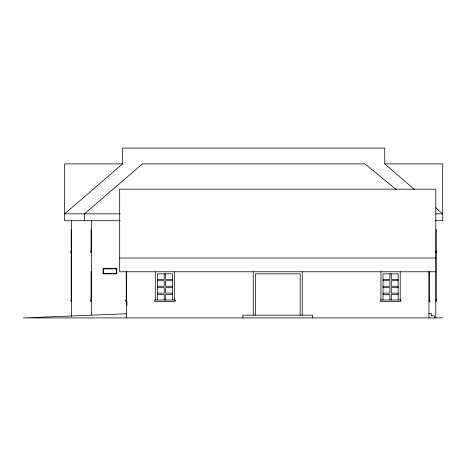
<?xml version="1.0" encoding="UTF-8"?>
<svg xmlns="http://www.w3.org/2000/svg" width="466" height="466" viewBox="0 0 466 466"><rect width="100%" height="100%" fill="white"/><g stroke="black" fill="none" stroke-linecap="round" stroke-linejoin="round"><path stroke-width="0.7" d="M414.396 189.441L384.741 163.881L384.741 148.095L122.622 148.095L122.622 163.881L64.663 213.836L120.152 213.836M126.571 313.758L23.3 317.905L442.7 317.905M122.622 163.881L64.663 163.881L64.663 220.721L120.152 220.721M384.741 163.881L442.7 163.881L442.7 220.721L435.425 220.721M435.704 213.836L442.7 213.836L435.594 207.708M71.548 229.779L71.205 229.779L71.205 300.005M91.365 229.779L91.021 229.779L91.021 251.122M435.815 229.779L436.159 229.779L436.159 300.005M71.548 251.122L70.861 251.122L70.861 252.502L71.548 252.502M91.365 251.122L90.678 251.122L90.678 252.502L91.365 252.502M435.815 251.122L436.502 251.122L436.502 252.502L435.815 252.502M71.205 253.189L71.548 253.189M119.686 258.007L435.815 258.007M91.365 271.777L91.021 271.777L91.021 300.005M435.815 271.777L119.686 271.777L119.686 189.161L435.815 189.161L435.815 317.905M428.93 273.845L429.273 273.845M157.351 279.35L164.236 279.35L164.236 273.845M172.496 279.35L165.611 279.35L165.611 273.845M383.005 279.35L389.891 279.35L389.891 273.845M398.156 279.35L391.271 279.35L391.271 273.845M157.351 280.73L164.236 280.73L164.236 286.235L157.351 286.235M172.496 280.73L165.611 280.73L165.611 286.235L172.496 286.235M383.005 280.73L389.891 280.73L389.891 286.235L383.005 286.235M398.156 280.73L391.271 280.73L391.271 286.235L398.156 286.235M157.351 287.615L164.236 287.615L164.236 293.12L157.351 293.12M172.496 287.615L165.611 287.615L165.611 293.12L172.496 293.12M383.005 287.615L389.891 287.615L389.891 293.12L383.005 293.12M398.156 287.615L391.271 287.615L391.271 293.12L398.156 293.12M157.351 294.5L164.236 294.5L164.236 300.005M172.496 294.5L165.611 294.5L165.611 300.005M383.005 294.5L389.891 294.5L389.891 300.005M398.156 294.5L391.271 294.5L391.271 300.005M71.548 300.005L70.861 300.005L70.861 301.385L71.548 301.385M91.365 300.005L90.678 300.005L90.678 301.385L91.365 301.385M126.571 300.005L125.54 300.005L125.54 301.385L126.571 301.385M428.93 300.005L429.961 300.005L429.961 301.385L428.93 301.385M435.815 300.005L436.502 300.005L436.502 301.385L435.815 301.385M126.571 305.515L126.915 305.515L126.915 301.385M428.772 313.775L431.685 313.775L431.685 315.843M431.545 315.843L434.44 315.843L434.44 317.905M396.257 189.546L364.93 163.881L142.439 163.881L84.48 213.836L84.48 220.721M429.617 300.005L429.617 301.385M429.273 271.777L429.273 300.005M428.93 271.777L428.93 317.905M400.218 271.777L400.218 300.005M398.156 300.005L398.156 273.845L383.005 273.845L383.005 300.005M380.943 271.777L380.943 300.005M312.575 317.905L312.575 315.156L242.926 315.156L242.926 317.905M302.248 271.777L302.248 315.156M300.186 315.156L300.186 273.845L255.321 273.845L255.321 315.156M253.254 271.777L253.254 315.156M174.564 271.777L174.564 300.005M172.496 300.005L172.496 273.845L157.351 273.845L157.351 300.005M155.283 271.777L155.283 300.005M126.571 271.777L126.571 317.905M126.228 271.777L126.228 300.005M91.365 220.721L91.365 315.057M71.548 220.721L71.548 316.484M116.838 268.334L103.068 268.334L103.068 273.845L116.838 273.845L116.838 268.334M116.284 268.888L103.621 268.888L103.621 273.292L116.284 273.292L116.284 268.888M175.251 300.005L154.595 300.005L154.595 301.385L175.251 301.385L175.251 300.005M400.911 300.005L380.256 300.005L380.256 301.385L400.911 301.385L400.911 300.005"/></g></svg>
